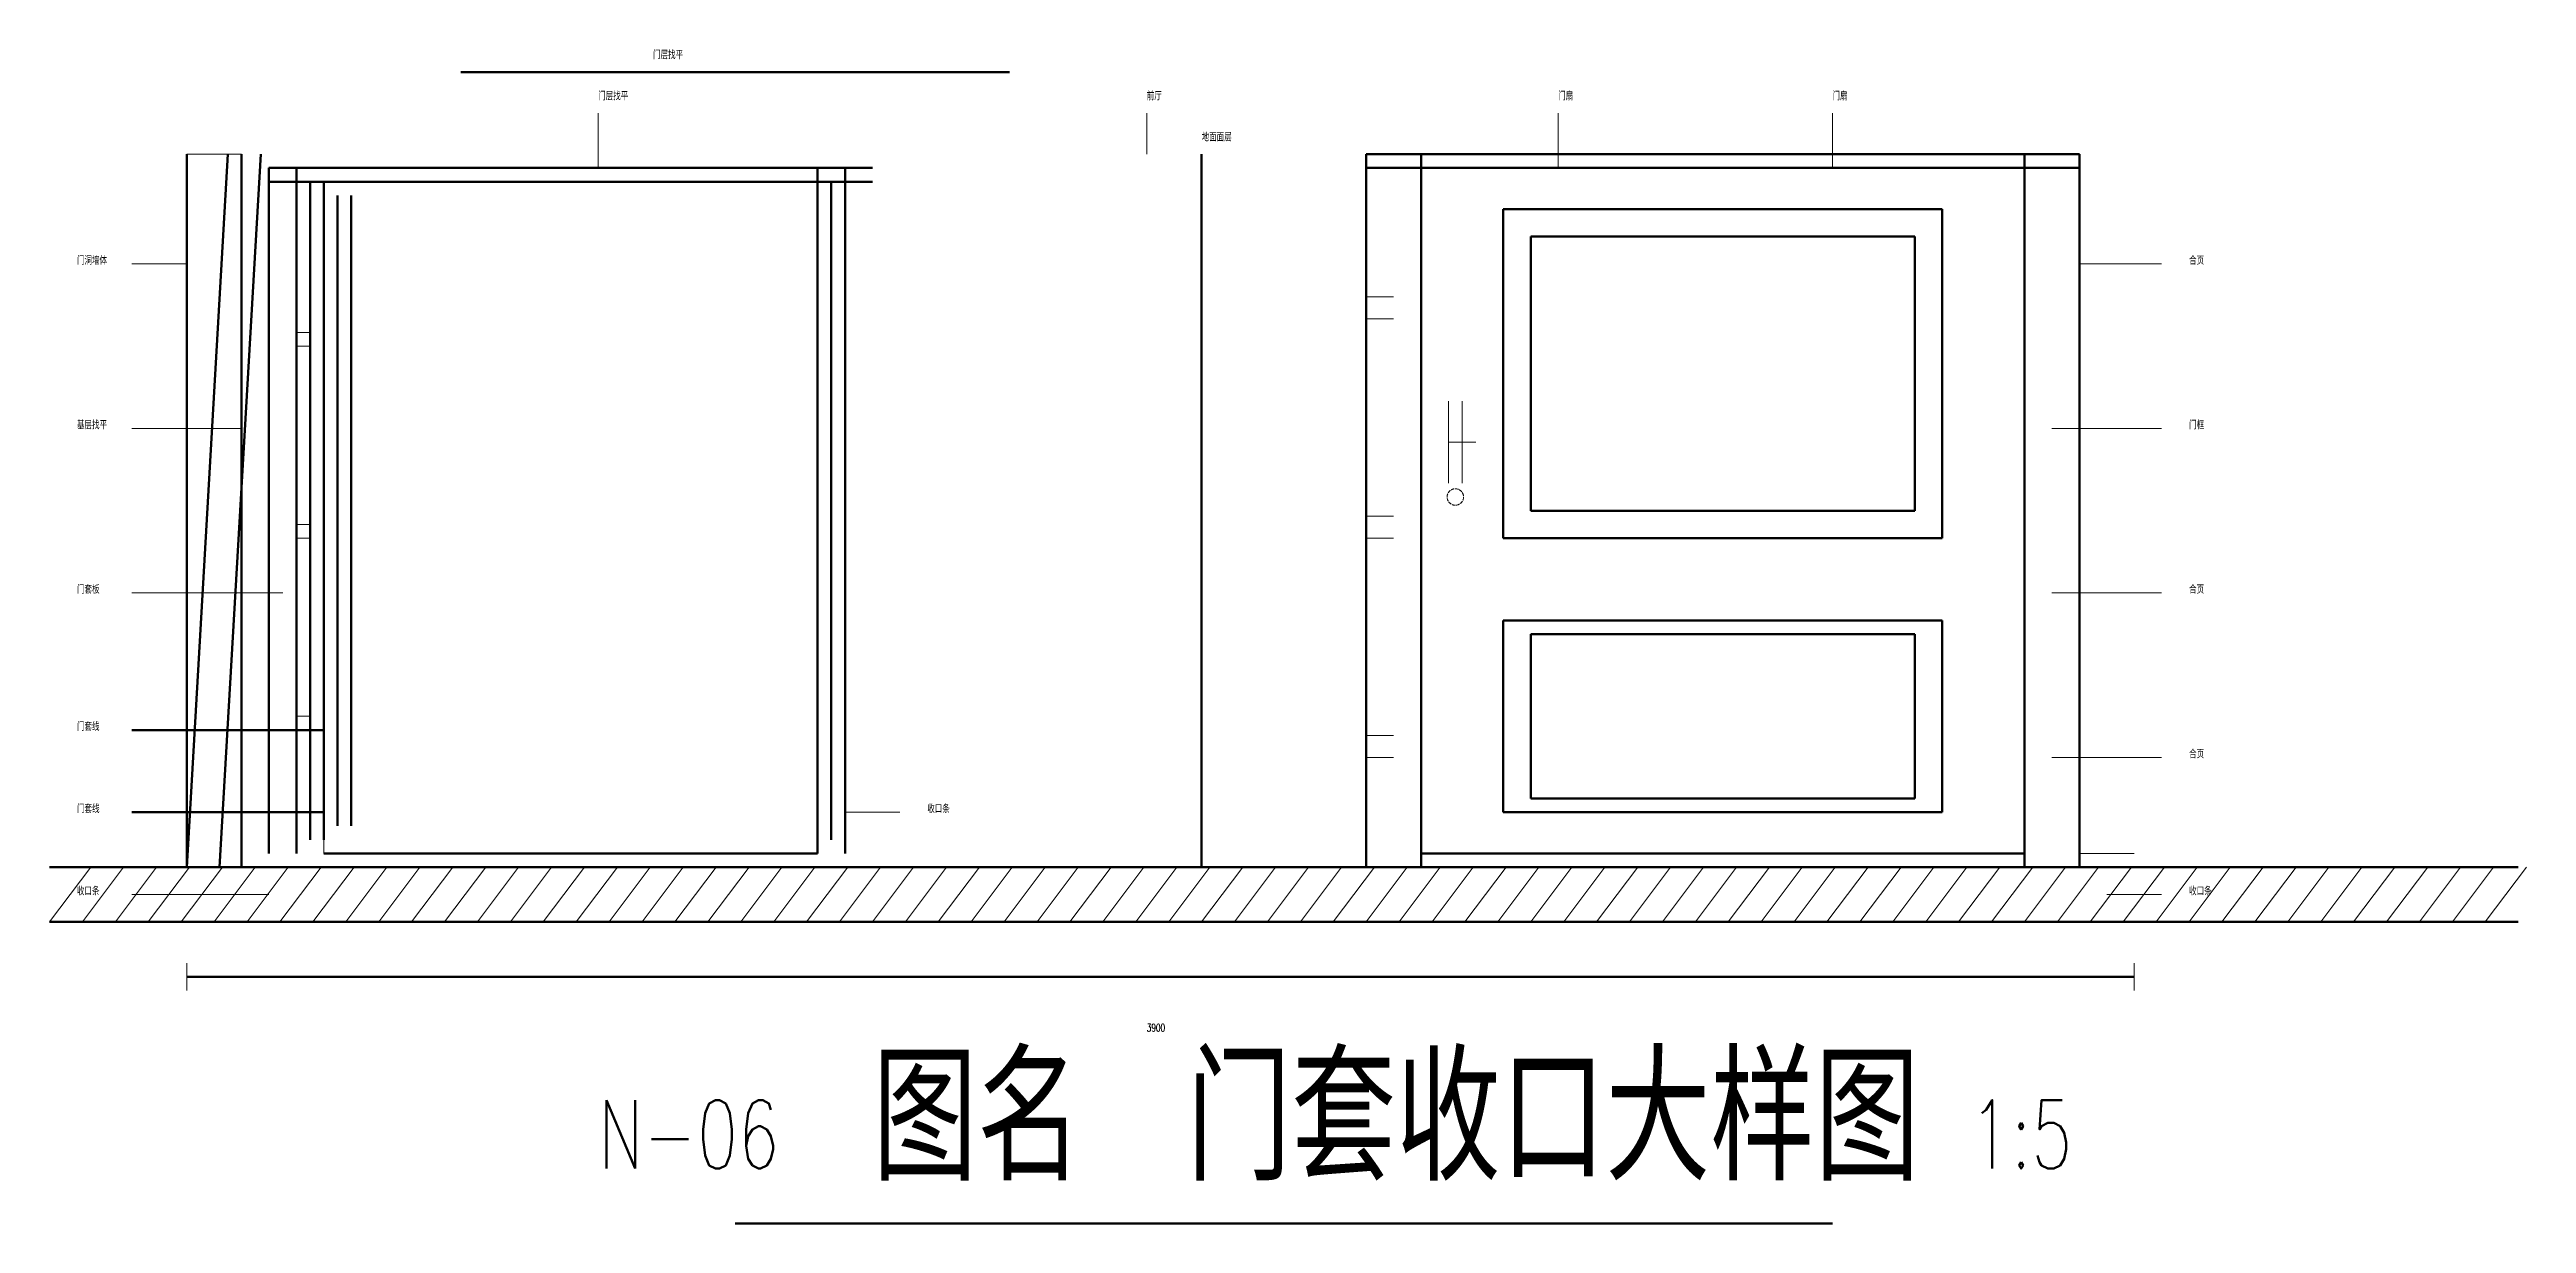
# Model space of a CAD drawing. Header units: millimetres. Extents: x 0 to 9030, y -1000 to 3282.
import ezdxf

# ---------------------------------------------------------------- set-up
doc = ezdxf.new("R2010")
doc.units = ezdxf.units.MM
doc.linetypes.add('CENTER', pattern=[15.625, 12.5, -3.125])
for name, color, linetype, lineweight in [('AXIS', 3, 'CENTER', 15), ('DIM', 3, 'Continuous', 9), ('TEXT', 2, 'Continuous', 9), ('WALL', 7, 'Continuous', 50)]:
    doc.layers.add(name, color=color, linetype=linetype, lineweight=lineweight)
doc.styles.add('HEI', font='simhei.ttf')
doc.styles.add('XZC', font='simplex.shx')

msp = doc.modelspace()

# ---------------------------------------------------------------- linework, layer by layer
at = {"layer": 'AXIS'}
msp.add_circle((5125, 1650), 30, dxfattribs=at)
at = {"layer": 'DIM'}
for p, q in [((2000, 2850), (2000, 3050)), ((4000, 2900), (4000, 3050)), ((5500, 2850), (5500, 3050)), ((6500, 2850), (6500, 3050)), ((500, 2900), (700, 2900)), ((500, 2500), (300, 2500)), ((7400, 2500), (7700, 2500)), ((4800, 2380), (4900, 2380)), ((4800, 2300), (4800, 2380)), ((4800, 2300), (4900, 2300)), ((900, 2250), (950, 2250)), ((900, 2200), (900, 2250)), ((900, 2200), (950, 2200)), ((5100, 1700), (5100, 2000)), ((5150, 1700), (5150, 2000)), ((700, 1900), (300, 1900)), ((7300, 1900), (7700, 1900)), ((5100, 1850), (5200, 1850)), ((900, 1550), (950, 1550)), ((900, 1500), (900, 1550)), ((4800, 1580), (4900, 1580)), ((4800, 1500), (4800, 1580)), ((900, 1500), (950, 1500)), ((4800, 1500), (4900, 1500)), ((850, 1300), (300, 1300)), ((7300, 1300), (7700, 1300)), ((900, 850), (950, 850)), ((900, 800), (900, 850)), ((900, 800), (950, 800)), ((4800, 780), (4900, 780)), ((4800, 700), (4800, 780)), ((4800, 700), (4900, 700)), ((7300, 700), (7700, 700)), ((1000, 350), (1000, 500)), ((2800, 350), (2800, 500)), ((2900, 500), (3100, 500)), ((0, 100), (150, 300)), ((120, 100), (270, 300)), ((240, 100), (390, 300)), ((360, 100), (510, 300)), ((480, 100), (630, 300)), ((600, 100), (750, 300)), ((720, 100), (870, 300)), ((840, 100), (990, 300)), ((960, 100), (1110, 300)), ((1080, 100), (1230, 300)), ((1200, 100), (1350, 300)), ((1320, 100), (1470, 300)), ((1440, 100), (1590, 300)), ((1560, 100), (1710, 300)), ((1680, 100), (1830, 300)), ((1800, 100), (1950, 300)), ((1920, 100), (2070, 300)), ((2040, 100), (2190, 300)), ((2160, 100), (2310, 300)), ((2280, 100), (2430, 300)), ((2400, 100), (2550, 300)), ((2520, 100), (2670, 300)), ((2640, 100), (2790, 300)), ((2760, 100), (2910, 300)), ((2880, 100), (3030, 300)), ((3000, 100), (3150, 300)), ((3120, 100), (3270, 300)), ((3240, 100), (3390, 300)), ((3360, 100), (3510, 300)), ((3480, 100), (3630, 300)), ((3600, 100), (3750, 300)), ((3720, 100), (3870, 300)), ((3840, 100), (3990, 300)), ((3960, 100), (4110, 300)), ((4080, 100), (4230, 300)), ((4200, 100), (4350, 300)), ((4320, 100), (4470, 300)), ((4440, 100), (4590, 300)), ((4560, 100), (4710, 300)), ((4680, 100), (4830, 300)), ((4800, 100), (4950, 300)), ((4920, 100), (5070, 300)), ((5040, 100), (5190, 300)), ((5160, 100), (5310, 300)), ((5280, 100), (5430, 300)), ((5400, 100), (5550, 300)), ((5520, 100), (5670, 300)), ((5640, 100), (5790, 300)), ((5760, 100), (5910, 300)), ((5880, 100), (6030, 300)), ((6000, 100), (6150, 300)), ((6120, 100), (6270, 300)), ((6240, 100), (6390, 300)), ((6360, 100), (6510, 300)), ((6480, 100), (6630, 300)), ((6600, 100), (6750, 300)), ((6720, 100), (6870, 300)), ((6840, 100), (6990, 300)), ((6960, 100), (7110, 300)), ((7080, 100), (7230, 300)), ((7200, 100), (7350, 300)), ((7320, 100), (7470, 300)), ((7400, 350), (7600, 350)), ((7400, 300), (7600, 300)), ((7440, 100), (7590, 300)), ((7560, 100), (7710, 300)), ((7680, 100), (7830, 300)), ((7800, 100), (7950, 300)), ((7920, 100), (8070, 300)), ((8040, 100), (8190, 300)), ((8160, 100), (8310, 300)), ((8280, 100), (8430, 300)), ((8400, 100), (8550, 300)), ((8520, 100), (8670, 300)), ((8640, 100), (8790, 300)), ((8760, 100), (8910, 300)), ((8880, 100), (9030, 300)), ((800, 200), (300, 200)), ((7500, 200), (7700, 200)), ((500, -150), (500, -50)), ((7600, -150), (7600, -50))]:
    msp.add_line(p, q, dxfattribs=at)
at = {"layer": 'WALL'}
for p, q in [((1500, 3200), (3500, 3200)), ((500, 300), (500, 2900)), ((500, 300), (650, 2900)), ((620, 300), (770, 2900)), ((700, 300), (700, 2900)), ((4200, 300), (4200, 2900)), ((4800, 300), (4800, 2900)), ((4800, 2900), (7400, 2900)), ((5000, 300), (5000, 2900)), ((7200, 300), (7200, 2900)), ((7400, 300), (7400, 2900)), ((800, 350), (800, 2850)), ((800, 2850), (3000, 2850)), ((800, 2800), (3000, 2800)), ((900, 350), (900, 2850)), ((950, 400), (950, 2800)), ((1000, 400), (1000, 2800)), ((2800, 350), (2800, 2850)), ((2850, 400), (2850, 2800)), ((2900, 350), (2900, 2850)), ((4800, 2850), (7400, 2850)), ((5000, 350), (5000, 2850)), ((5000, 2850), (7200, 2850)), ((7200, 350), (7200, 2850)), ((1050, 450), (1050, 2750)), ((1100, 450), (1100, 2750)), ((5300, 1500), (5300, 2700)), ((5300, 2700), (6900, 2700)), ((6900, 1500), (6900, 2700)), ((5400, 1600), (5400, 2600)), ((5400, 2600), (6800, 2600)), ((6800, 1600), (6800, 2600)), ((5400, 1600), (6800, 1600)), ((5300, 1500), (6900, 1500)), ((5300, 500), (5300, 1200)), ((5300, 1200), (6900, 1200)), ((6900, 500), (6900, 1200)), ((5400, 550), (5400, 1150)), ((5400, 1150), (6800, 1150)), ((6800, 550), (6800, 1150)), ((1000, 800), (300, 800)), ((5400, 550), (6800, 550)), ((1000, 500), (300, 500)), ((5300, 500), (6900, 500)), ((0, 300), (9000, 300)), ((1000, 350), (2800, 350)), ((5000, 350), (7200, 350)), ((0, 100), (9000, 100)), ((500, -100), (7600, -100)), ((2500, -1000), (6500, -1000))]:
    msp.add_line(p, q, dxfattribs=at)

# ---------------------------------------------------------------- texts
at = {"layer": 'TEXT', "width": 0.7}
for s, height, style, p in [('门层找平', 28, 'HEI', (2200, 3250)), ('门层找平', 28, 'HEI', (2000, 3100)), ('前厅', 28, 'HEI', (4000, 3100)), ('门扇', 28, 'HEI', (5500, 3100)), ('门扇', 28, 'HEI', (6500, 3100)), ('地面面层', 28, 'HEI', (4200, 2950)), ('门洞墙体', 28, 'HEI', (100, 2500)), ('合页', 28, 'HEI', (7800, 2500)), ('基层找平', 28, 'HEI', (100, 1900)), ('门框', 28, 'HEI', (7800, 1900)), ('门套板', 28, 'HEI', (100, 1300)), ('合页', 28, 'HEI', (7800, 1300)), ('门套线', 28, 'HEI', (100, 800)), ('合页', 28, 'HEI', (7800, 700)), ('门套线', 28, 'HEI', (100, 500)), ('收口条', 28, 'HEI', (3200, 500)), ('收口条', 28, 'HEI', (100, 200)), ('收口条', 28, 'HEI', (7800, 200)), ('图名  门套收口大样图', 400, 'HEI', (3000, -800)), ('3900', 28, 'XZC', (4000, -300)), ('N-06', 250, 'XZC', (2000, -800)), ('1:5', 250, 'XZC', (7000, -800))]:
    msp.add_text(s, height=height, dxfattribs=dict(at, style=style)).set_placement(p)

doc.saveas('drawing.dxf')
